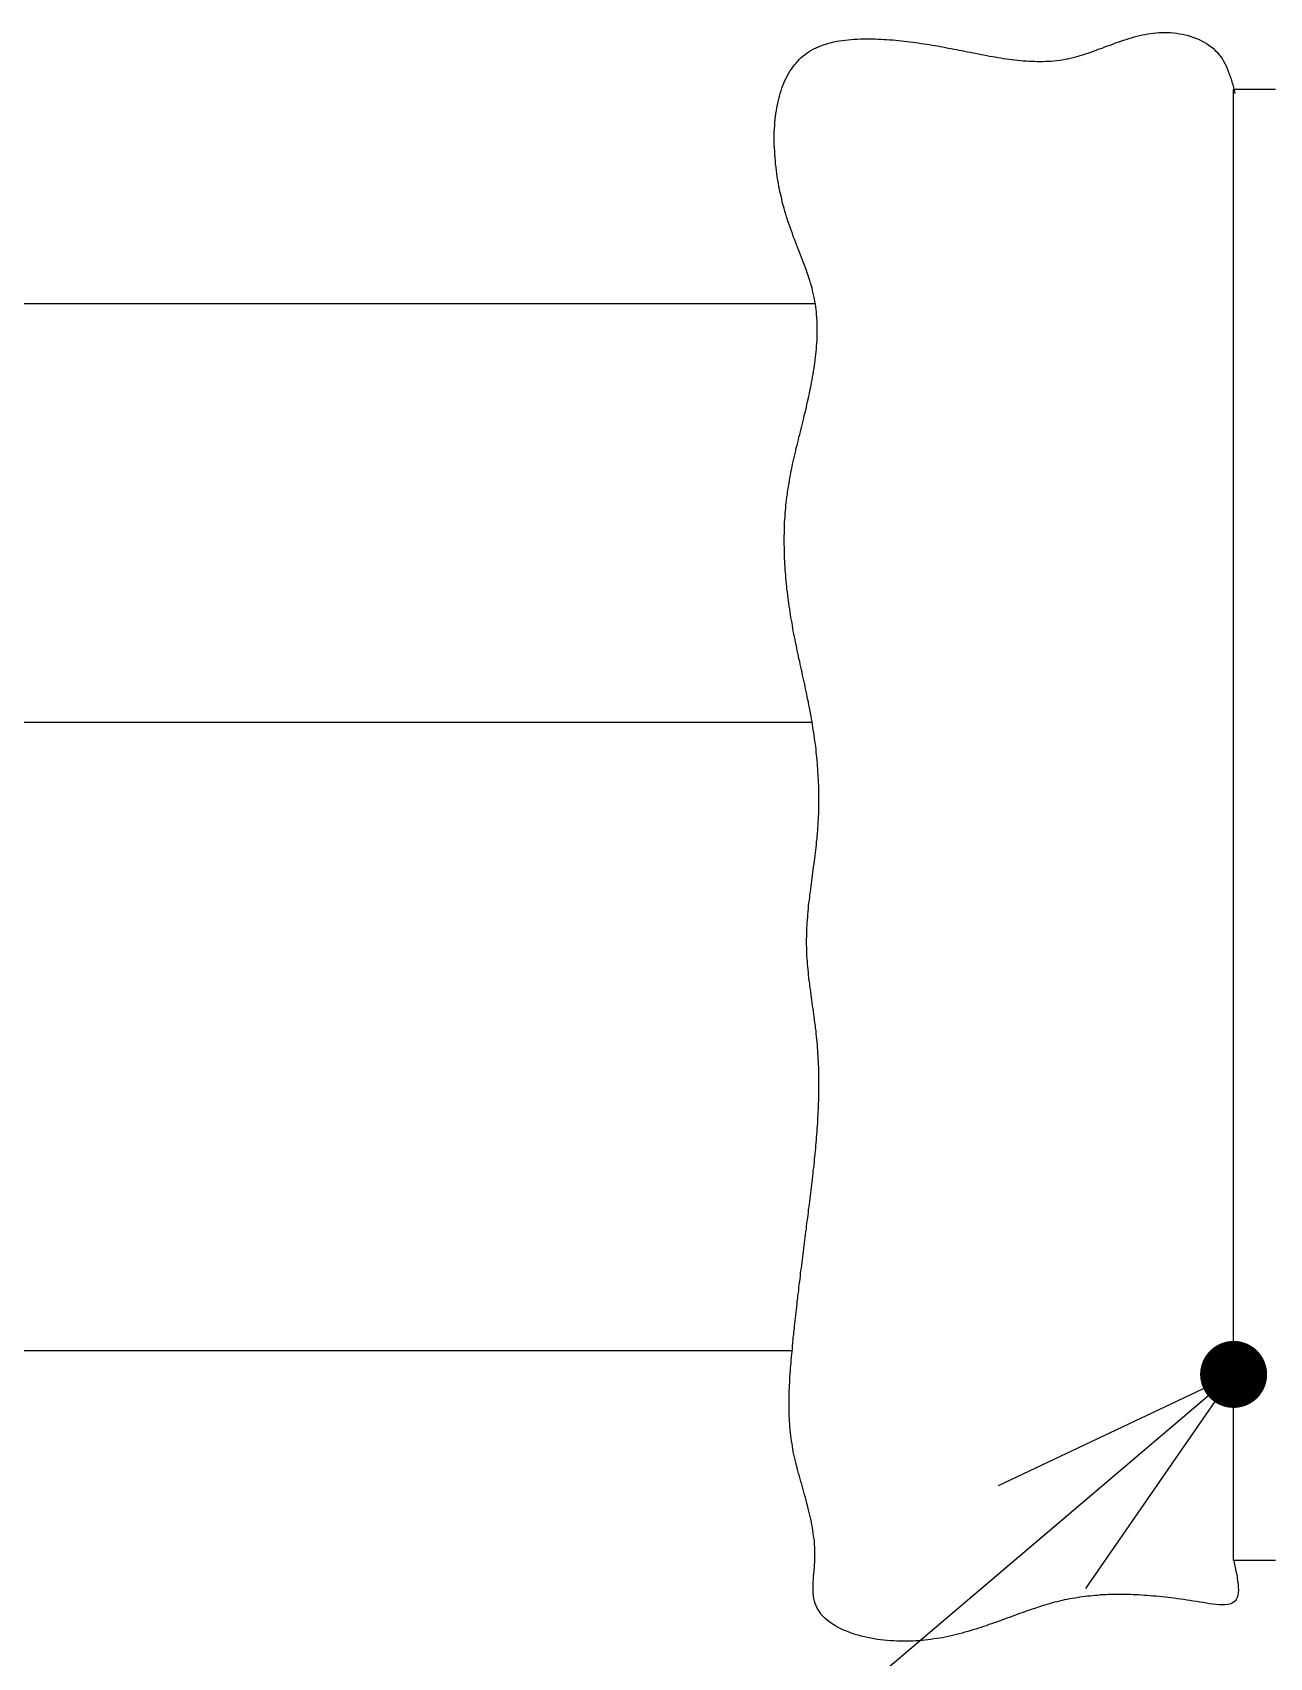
# Model space of a CAD drawing. Extents: x 443 to 1217, y -1921 to -677.
# Drawn here: x 746.67 to 756.25, y -886.82 to -874.23 of the extents above; entities that cross this region are included whole.
import ezdxf

# ---------------------------------------------------------------- set-up
doc = ezdxf.new("R2010")
doc.units = 0
doc.header["$MEASUREMENT"] = 0
doc.layers.get('0').update_dxf_attribs({"linetype": 'CONTINUOUS'})
doc.layers.add('3', color=8, linetype='CONTINUOUS')
doc.layers.add('5', color=7, linetype='CONTINUOUS')

msp = doc.modelspace()

# ---------------------------------------------------------------- linework, layer by layer
at = {"color": 7, "linetype": 'Continuous'}
msp.add_line((755.977, -884.622), (748.224, -891.205), dxfattribs=at)
at = {"color": 0}
for q in [(753.997, -886.303), (754.154, -885.485), (754.83, -886.281)]:
    msp.add_line((755.977, -884.622), q, dxfattribs=at)
at = {"color": 0, "const_width": 0.26}
msp.add_lwpolyline([(756.099, -884.666, 1), (755.855, -884.579, 1), (756.099, -884.666)], format="xyb", dxfattribs=at)
at = {"layer": '3', "color": 3}
for p, q in [((752.762, -874.338), (752.78, -874.33)), ((752.78, -874.33), (752.8, -874.324)), ((752.8, -874.324), (752.819, -874.317)), ((752.819, -874.317), (752.84, -874.311)), ((752.84, -874.311), (752.861, -874.306)), ((752.861, -874.306), (752.881, -874.301)), ((752.881, -874.301), (752.903, -874.296)), ((752.903, -874.296), (752.925, -874.293)), ((752.925, -874.293), (752.947, -874.29)), ((752.947, -874.29), (752.969, -874.287)), ((752.969, -874.287), (752.992, -874.284)), ((752.992, -874.284), (753.014, -874.282)), ((753.014, -874.282), (753.037, -874.28)), ((753.037, -874.28), (753.06, -874.279)), ((753.06, -874.279), (753.083, -874.278)), ((753.083, -874.278), (753.106, -874.277)), ((753.106, -874.277), (753.129, -874.277)), ((753.129, -874.277), (753.152, -874.277)), ((753.152, -874.277), (753.176, -874.277)), ((753.176, -874.277), (753.199, -874.278)), ((753.199, -874.278), (753.221, -874.279)), ((753.221, -874.279), (753.245, -874.28)), ((753.245, -874.28), (753.268, -874.281)), ((753.268, -874.281), (753.291, -874.282)), ((753.291, -874.282), (753.314, -874.284)), ((753.314, -874.284), (753.337, -874.285)), ((753.337, -874.285), (753.359, -874.288)), ((753.359, -874.288), (753.382, -874.29)), ((753.382, -874.29), (753.403, -874.292)), ((753.403, -874.292), (753.426, -874.294)), ((753.426, -874.294), (753.448, -874.297)), ((753.448, -874.297), (753.47, -874.3)), ((753.47, -874.3), (753.492, -874.303)), ((753.492, -874.303), (753.512, -874.305)), ((753.512, -874.305), (753.534, -874.308)), ((753.534, -874.308), (753.556, -874.312)), ((753.556, -874.312), (753.577, -874.315)), ((753.577, -874.315), (753.599, -874.318)), ((753.599, -874.318), (753.619, -874.321)), ((753.619, -874.321), (753.641, -874.326)), ((753.641, -874.326), (753.662, -874.329)), ((753.662, -874.329), (753.682, -874.332)), ((753.682, -874.332), (753.704, -874.337)), ((754.979, -874.34), (755, -874.332)), ((755, -874.332), (755.021, -874.325)), ((755.021, -874.325), (755.04, -874.317)), ((755.04, -874.317), (755.061, -874.309)), ((755.061, -874.309), (755.082, -874.302)), ((755.082, -874.302), (755.103, -874.294)), ((755.103, -874.294), (755.123, -874.288)), ((755.123, -874.288), (755.144, -874.281)), ((755.144, -874.281), (755.165, -874.275)), ((755.165, -874.275), (755.185, -874.268)), ((755.185, -874.268), (755.206, -874.262)), ((755.206, -874.262), (755.228, -874.256)), ((755.228, -874.256), (755.249, -874.252)), ((755.249, -874.252), (755.27, -874.246)), ((755.27, -874.246), (755.291, -874.242)), ((755.291, -874.242), (755.313, -874.239)), ((755.313, -874.239), (755.335, -874.235)), ((755.335, -874.235), (755.356, -874.232)), ((755.356, -874.232), (755.378, -874.23)), ((755.378, -874.23), (755.4, -874.229)), ((755.4, -874.229), (755.422, -874.228)), ((755.422, -874.228), (755.445, -874.228)), ((755.445, -874.228), (755.468, -874.228)), ((755.468, -874.228), (755.489, -874.229)), ((755.489, -874.229), (755.512, -874.231)), ((755.512, -874.231), (755.535, -874.233)), ((755.535, -874.233), (755.558, -874.238)), ((755.558, -874.238), (755.58, -874.241)), ((755.58, -874.241), (755.603, -874.246)), ((755.603, -874.246), (755.625, -874.252)), ((755.625, -874.252), (755.646, -874.258)), ((755.646, -874.258), (755.668, -874.266)), ((755.668, -874.266), (755.689, -874.273)), ((755.689, -874.273), (755.71, -874.282)), ((755.71, -874.282), (755.729, -874.292)), ((755.729, -874.292), (755.749, -874.302)), ((755.749, -874.302), (755.767, -874.314)), ((755.767, -874.314), (755.786, -874.325)), ((755.786, -874.325), (755.803, -874.338)), ((752.587, -874.464), (752.6, -874.449)), ((752.6, -874.449), (752.613, -874.435)), ((752.613, -874.435), (752.628, -874.422)), ((752.628, -874.422), (752.643, -874.409)), ((752.643, -874.409), (752.658, -874.397)), ((752.658, -874.397), (752.673, -874.386)), ((752.673, -874.386), (752.69, -874.375)), ((752.69, -874.375), (752.707, -874.364)), ((752.707, -874.364), (752.725, -874.355)), ((752.725, -874.355), (752.743, -874.347)), ((752.743, -874.347), (752.762, -874.338)), ((753.704, -874.337), (753.725, -874.34)), ((753.725, -874.34), (753.746, -874.344)), ((753.746, -874.344), (753.766, -874.348)), ((753.766, -874.348), (753.788, -874.352)), ((753.788, -874.352), (753.809, -874.356)), ((753.809, -874.356), (753.83, -874.36)), ((753.83, -874.36), (753.85, -874.364)), ((753.85, -874.364), (753.872, -874.368)), ((753.872, -874.368), (753.893, -874.373)), ((753.893, -874.373), (753.915, -874.377)), ((753.915, -874.377), (753.935, -874.381)), ((753.935, -874.381), (753.957, -874.385)), ((753.957, -874.385), (753.978, -874.389)), ((753.978, -874.389), (754, -874.393)), ((754, -874.393), (754.021, -874.398)), ((754.021, -874.398), (754.043, -874.402)), ((754.043, -874.402), (754.064, -874.405)), ((754.064, -874.405), (754.086, -874.41)), ((754.086, -874.41), (754.108, -874.414)), ((754.108, -874.414), (754.129, -874.417)), ((754.129, -874.417), (754.151, -874.422)), ((754.151, -874.422), (754.173, -874.425)), ((754.173, -874.425), (754.195, -874.428)), ((754.195, -874.428), (754.216, -874.432)), ((754.216, -874.432), (754.238, -874.435)), ((754.238, -874.435), (754.26, -874.437)), ((754.26, -874.437), (754.282, -874.44)), ((754.282, -874.44), (754.304, -874.442)), ((754.304, -874.442), (754.325, -874.445)), ((754.325, -874.445), (754.347, -874.447)), ((754.347, -874.447), (754.369, -874.448)), ((754.369, -874.448), (754.391, -874.45)), ((754.391, -874.45), (754.413, -874.451)), ((754.413, -874.451), (754.434, -874.451)), ((754.434, -874.451), (754.456, -874.452)), ((754.456, -874.452), (754.478, -874.452)), ((754.478, -874.452), (754.5, -874.452)), ((754.5, -874.452), (754.522, -874.451)), ((754.522, -874.451), (754.542, -874.45)), ((754.542, -874.45), (754.564, -874.449)), ((754.564, -874.449), (754.586, -874.447)), ((754.586, -874.447), (754.607, -874.445)), ((754.607, -874.445), (754.628, -874.442)), ((754.628, -874.442), (754.649, -874.439)), ((754.649, -874.439), (754.671, -874.435)), ((754.671, -874.435), (754.692, -874.432)), ((754.692, -874.432), (754.712, -874.426)), ((754.712, -874.426), (754.733, -874.422)), ((754.733, -874.422), (754.754, -874.416)), ((754.754, -874.416), (754.774, -874.411)), ((754.774, -874.411), (754.795, -874.404)), ((754.795, -874.404), (754.816, -874.398)), ((754.816, -874.398), (754.837, -874.391)), ((754.837, -874.391), (754.857, -874.385)), ((754.857, -874.385), (754.877, -874.377)), ((754.877, -874.377), (754.898, -874.369)), ((754.898, -874.369), (754.918, -874.363)), ((754.918, -874.363), (754.939, -874.355)), ((754.939, -874.355), (754.959, -874.348)), ((754.959, -874.348), (754.979, -874.34)), ((755.803, -874.338), (755.82, -874.352)), ((755.82, -874.352), (755.835, -874.366)), ((755.835, -874.366), (755.85, -874.381)), ((755.85, -874.381), (755.863, -874.397)), ((755.863, -874.397), (755.876, -874.413)), ((755.876, -874.413), (755.887, -874.43)), ((755.887, -874.43), (755.898, -874.449)), ((755.898, -874.449), (755.909, -874.467)), ((752.501, -874.6), (752.51, -874.581)), ((752.51, -874.581), (752.52, -874.563)), ((752.52, -874.563), (752.529, -874.545)), ((752.529, -874.545), (752.54, -874.527)), ((752.54, -874.527), (752.551, -874.511)), ((752.551, -874.511), (752.562, -874.495)), ((752.562, -874.495), (752.574, -874.478)), ((752.574, -874.478), (752.587, -874.464)), ((755.909, -874.467), (755.918, -874.487)), ((755.918, -874.487), (755.926, -874.507)), ((755.926, -874.507), (755.935, -874.526)), ((755.935, -874.526), (755.943, -874.547)), ((755.943, -874.547), (755.95, -874.569)), ((755.95, -874.569), (755.957, -874.59)), ((752.459, -874.721), (752.464, -874.701)), ((752.464, -874.701), (752.471, -874.68)), ((752.471, -874.68), (752.478, -874.659)), ((752.478, -874.659), (752.485, -874.639)), ((752.485, -874.639), (752.493, -874.619)), ((752.493, -874.619), (752.501, -874.6)), ((755.957, -874.59), (755.963, -874.611)), ((755.963, -874.611), (755.97, -874.633)), ((755.97, -874.633), (755.975, -874.655)), ((755.975, -874.655), (755.982, -874.677)), ((755.982, -874.677), (755.987, -874.699)), ((752.431, -874.855), (752.435, -874.833)), ((752.435, -874.833), (752.439, -874.81)), ((752.439, -874.81), (752.443, -874.787)), ((752.443, -874.787), (752.448, -874.765)), ((752.448, -874.765), (752.453, -874.743)), ((752.453, -874.743), (752.459, -874.721)), ((752.42, -874.974), (752.422, -874.95)), ((752.422, -874.95), (752.424, -874.926)), ((752.424, -874.926), (752.426, -874.902)), ((752.426, -874.902), (752.428, -874.879)), ((752.428, -874.879), (752.431, -874.855)), ((752.418, -875.047), (752.419, -875.023)), ((752.419, -875.072), (752.418, -875.047)), ((752.419, -874.998), (752.42, -874.974)), ((752.419, -875.023), (752.419, -874.998)), ((752.419, -875.097), (752.419, -875.072)), ((752.42, -875.122), (752.419, -875.097)), ((752.422, -875.146), (752.42, -875.122)), ((752.423, -875.172), (752.422, -875.146)), ((752.425, -875.197), (752.423, -875.172)), ((752.427, -875.222), (752.425, -875.197)), ((752.429, -875.247), (752.427, -875.222)), ((752.432, -875.272), (752.429, -875.247)), ((752.436, -875.297), (752.432, -875.272)), ((752.439, -875.322), (752.436, -875.297)), ((752.442, -875.347), (752.439, -875.322)), ((752.447, -875.372), (752.442, -875.347)), ((752.451, -875.396), (752.447, -875.372)), ((752.455, -875.421), (752.451, -875.396)), ((752.46, -875.445), (752.455, -875.421)), ((752.465, -875.469), (752.46, -875.445)), ((752.471, -875.494), (752.465, -875.469)), ((752.476, -875.518), (752.471, -875.494)), ((752.481, -875.541), (752.476, -875.518)), ((752.488, -875.565), (752.481, -875.541)), ((752.495, -875.588), (752.488, -875.565)), ((752.5, -875.611), (752.495, -875.588)), ((752.508, -875.634), (752.5, -875.611)), ((752.514, -875.656), (752.508, -875.634)), ((752.521, -875.678), (752.514, -875.656)), ((752.528, -875.701), (752.521, -875.678)), ((752.536, -875.723), (752.528, -875.701)), ((752.544, -875.744), (752.536, -875.723)), ((752.551, -875.765), (752.544, -875.744)), ((752.559, -875.786), (752.551, -875.765)), ((752.566, -875.808), (752.559, -875.786)), ((752.574, -875.829), (752.566, -875.808)), ((752.583, -875.849), (752.574, -875.829)), ((752.59, -875.87), (752.583, -875.849)), ((752.598, -875.89), (752.59, -875.87)), ((752.606, -875.91), (752.598, -875.89)), ((752.614, -875.93), (752.606, -875.91)), ((752.622, -875.951), (752.614, -875.93)), ((752.63, -875.97), (752.622, -875.951)), ((752.637, -875.991), (752.63, -875.97)), ((752.645, -876.011), (752.637, -875.991)), ((752.653, -876.03), (752.645, -876.011)), ((752.66, -876.05), (752.653, -876.03)), ((752.667, -876.071), (752.66, -876.05)), ((752.674, -876.09), (752.667, -876.071)), ((752.681, -876.11), (752.674, -876.09)), ((752.687, -876.129), (752.681, -876.11)), ((752.694, -876.149), (752.687, -876.129)), ((752.699, -876.17), (752.694, -876.149)), ((752.706, -876.189), (752.699, -876.17)), ((752.711, -876.209), (752.706, -876.189)), ((752.716, -876.23), (752.711, -876.209)), ((752.721, -876.249), (752.716, -876.23)), ((752.726, -876.27), (752.721, -876.249)), ((752.73, -876.291), (752.726, -876.27)), ((752.734, -876.311), (752.73, -876.291)), ((752.738, -876.332), (752.734, -876.311)), ((752.741, -876.353), (752.738, -876.332)), ((752.743, -876.374), (752.741, -876.353)), ((752.745, -876.395), (752.743, -876.374)), ((752.747, -876.416), (752.745, -876.395)), ((752.748, -876.438), (752.747, -876.416)), ((752.751, -876.46), (752.748, -876.438)), ((752.751, -876.48), (752.751, -876.46)), ((752.75, -876.612), (752.751, -876.589)), ((752.752, -876.502), (752.751, -876.48)), ((752.751, -876.589), (752.752, -876.568)), ((752.752, -876.524), (752.752, -876.502)), ((752.752, -876.546), (752.752, -876.524)), ((752.752, -876.568), (752.752, -876.546)), ((752.739, -876.743), (752.741, -876.721)), ((752.741, -876.721), (752.743, -876.699)), ((752.743, -876.699), (752.745, -876.678)), ((752.745, -876.678), (752.747, -876.656)), ((752.747, -876.656), (752.748, -876.634)), ((752.748, -876.634), (752.75, -876.612)), ((752.72, -876.874), (752.723, -876.852)), ((752.723, -876.852), (752.727, -876.83)), ((752.727, -876.83), (752.73, -876.808)), ((752.73, -876.808), (752.733, -876.788)), ((752.733, -876.788), (752.735, -876.766)), ((752.735, -876.766), (752.739, -876.743)), ((752.699, -876.982), (752.704, -876.96)), ((752.704, -876.96), (752.708, -876.938)), ((752.708, -876.938), (752.713, -876.917)), ((752.713, -876.917), (752.716, -876.896)), ((752.716, -876.896), (752.72, -876.874)), ((752.672, -877.109), (752.677, -877.087)), ((752.677, -877.087), (752.682, -877.067)), ((752.682, -877.067), (752.686, -877.045)), ((752.686, -877.045), (752.691, -877.024)), ((752.691, -877.024), (752.695, -877.002)), ((752.695, -877.002), (752.699, -876.982)), ((752.642, -877.236), (752.647, -877.215)), ((752.647, -877.215), (752.651, -877.193)), ((752.651, -877.193), (752.657, -877.172)), ((752.657, -877.172), (752.662, -877.152)), ((752.662, -877.152), (752.667, -877.13)), ((752.667, -877.13), (752.672, -877.109)), ((752.61, -877.362), (752.616, -877.341)), ((752.616, -877.341), (752.621, -877.32)), ((752.621, -877.32), (752.626, -877.299)), ((752.626, -877.299), (752.631, -877.278)), ((752.631, -877.278), (752.636, -877.256)), ((752.636, -877.256), (752.642, -877.236)), ((752.58, -877.488), (752.585, -877.467)), ((752.585, -877.467), (752.589, -877.446)), ((752.589, -877.446), (752.595, -877.425)), ((752.595, -877.425), (752.6, -877.403)), ((752.6, -877.403), (752.605, -877.383)), ((752.605, -877.383), (752.61, -877.362)), ((752.552, -877.614), (752.557, -877.593)), ((752.557, -877.593), (752.561, -877.572)), ((752.561, -877.572), (752.565, -877.551)), ((752.565, -877.551), (752.571, -877.53)), ((752.571, -877.53), (752.575, -877.509)), ((752.575, -877.509), (752.58, -877.488)), ((752.528, -877.741), (752.533, -877.72)), ((752.533, -877.72), (752.536, -877.699)), ((752.536, -877.699), (752.54, -877.678)), ((752.54, -877.678), (752.544, -877.656)), ((752.544, -877.656), (752.548, -877.636)), ((752.548, -877.636), (752.552, -877.614)), ((752.511, -877.869), (752.514, -877.848)), ((752.514, -877.848), (752.516, -877.826)), ((752.516, -877.826), (752.52, -877.805)), ((752.52, -877.805), (752.522, -877.784)), ((752.522, -877.784), (752.525, -877.762)), ((752.525, -877.762), (752.528, -877.741)), ((752.5, -877.999), (752.502, -877.977)), ((752.502, -877.977), (752.503, -877.955)), ((752.503, -877.955), (752.505, -877.933)), ((752.505, -877.933), (752.507, -877.912)), ((752.507, -877.912), (752.509, -877.891)), ((752.509, -877.891), (752.511, -877.869)), ((752.496, -878.128), (752.497, -878.106)), ((752.497, -878.085), (752.498, -878.063)), ((752.497, -878.106), (752.497, -878.085)), ((752.498, -878.041), (752.499, -878.019)), ((752.498, -878.063), (752.498, -878.041)), ((752.499, -878.019), (752.5, -877.999)), ((752.496, -878.15), (752.496, -878.128)), ((752.496, -878.172), (752.496, -878.15)), ((752.496, -878.194), (752.496, -878.172)), ((752.497, -878.215), (752.496, -878.194)), ((752.497, -878.236), (752.497, -878.215)), ((752.497, -878.258), (752.497, -878.236)), ((752.498, -878.28), (752.497, -878.258)), ((752.499, -878.301), (752.498, -878.28)), ((752.5, -878.323), (752.499, -878.301)), ((752.501, -878.345), (752.5, -878.323)), ((752.502, -878.367), (752.501, -878.345)), ((752.504, -878.389), (752.502, -878.367)), ((752.505, -878.41), (752.504, -878.389)), ((752.508, -878.432), (752.505, -878.41)), ((752.509, -878.454), (752.508, -878.432)), ((752.511, -878.476), (752.509, -878.454)), ((752.513, -878.498), (752.511, -878.476)), ((752.515, -878.519), (752.513, -878.498)), ((752.517, -878.541), (752.515, -878.519)), ((752.521, -878.563), (752.517, -878.541)), ((752.523, -878.585), (752.521, -878.563)), ((752.526, -878.607), (752.523, -878.585)), ((752.528, -878.628), (752.526, -878.607)), ((752.532, -878.65), (752.528, -878.628)), ((752.535, -878.672), (752.532, -878.65)), ((752.538, -878.693), (752.535, -878.672)), ((752.541, -878.715), (752.538, -878.693)), ((752.545, -878.736), (752.541, -878.715)), ((752.548, -878.758), (752.545, -878.736)), ((752.551, -878.78), (752.548, -878.758)), ((752.556, -878.801), (752.551, -878.78)), ((752.559, -878.822), (752.556, -878.801)), ((752.563, -878.844), (752.559, -878.822)), ((752.566, -878.865), (752.563, -878.844)), ((752.571, -878.887), (752.566, -878.865)), ((752.575, -878.909), (752.571, -878.887)), ((752.58, -878.929), (752.575, -878.909)), ((752.584, -878.951), (752.58, -878.929)), ((752.588, -878.972), (752.584, -878.951)), ((752.593, -878.994), (752.588, -878.972)), ((752.597, -879.014), (752.593, -878.994)), ((752.601, -879.036), (752.597, -879.014)), ((752.606, -879.057), (752.601, -879.036)), ((752.61, -879.079), (752.606, -879.057)), ((752.616, -879.099), (752.61, -879.079)), ((752.62, -879.121), (752.616, -879.099)), ((752.624, -879.142), (752.62, -879.121)), ((752.629, -879.164), (752.624, -879.142)), ((752.634, -879.184), (752.629, -879.164)), ((752.638, -879.205), (752.634, -879.184)), ((752.643, -879.227), (752.638, -879.205)), ((752.647, -879.247), (752.643, -879.227)), ((752.653, -879.269), (752.647, -879.247)), ((752.657, -879.29), (752.653, -879.269)), ((752.661, -879.311), (752.657, -879.29)), ((752.666, -879.332), (752.661, -879.311)), ((752.67, -879.353), (752.666, -879.332)), ((752.674, -879.375), (752.67, -879.353)), ((752.679, -879.396), (752.674, -879.375)), ((752.683, -879.416), (752.679, -879.396)), ((752.687, -879.438), (752.683, -879.416)), ((752.692, -879.459), (752.687, -879.438)), ((752.696, -879.481), (752.692, -879.459)), ((752.699, -879.501), (752.696, -879.481)), ((752.704, -879.523), (752.699, -879.501)), ((752.707, -879.544), (752.704, -879.523)), ((752.711, -879.566), (752.707, -879.544)), ((752.715, -879.587), (752.711, -879.566)), ((752.718, -879.608), (752.715, -879.587)), ((752.721, -879.63), (752.718, -879.608)), ((752.725, -879.652), (752.721, -879.63)), ((752.728, -879.672), (752.725, -879.652)), ((752.731, -879.694), (752.728, -879.672)), ((752.734, -879.716), (752.731, -879.694)), ((752.737, -879.737), (752.734, -879.716)), ((752.74, -879.759), (752.737, -879.737)), ((752.742, -879.78), (752.74, -879.759)), ((752.744, -879.802), (752.742, -879.78)), ((752.746, -879.824), (752.744, -879.802)), ((752.748, -879.845), (752.746, -879.824)), ((752.751, -879.866), (752.748, -879.845)), ((752.753, -879.888), (752.751, -879.866)), ((752.754, -879.91), (752.753, -879.888)), ((752.756, -879.932), (752.754, -879.91)), ((752.757, -879.954), (752.756, -879.932)), ((752.758, -879.975), (752.757, -879.954)), ((752.759, -879.997), (752.758, -879.975)), ((752.76, -880.018), (752.759, -879.997)), ((752.762, -880.04), (752.76, -880.018)), ((752.763, -880.062), (752.762, -880.04)), ((752.763, -880.083), (752.763, -880.062)), ((752.764, -880.105), (752.763, -880.083)), ((752.764, -880.127), (752.764, -880.105)), ((752.763, -880.258), (752.764, -880.236)), ((752.764, -880.149), (752.764, -880.127)), ((752.765, -880.171), (752.764, -880.149)), ((752.764, -880.192), (752.765, -880.171)), ((752.764, -880.214), (752.764, -880.192)), ((752.764, -880.236), (752.764, -880.214)), ((752.757, -880.387), (752.758, -880.366)), ((752.758, -880.366), (752.759, -880.345)), ((752.759, -880.345), (752.76, -880.323)), ((752.76, -880.323), (752.762, -880.301)), ((752.762, -880.301), (752.763, -880.28)), ((752.763, -880.28), (752.763, -880.258)), ((752.745, -880.518), (752.747, -880.496)), ((752.747, -880.496), (752.75, -880.475)), ((752.75, -880.475), (752.752, -880.453)), ((752.752, -880.453), (752.754, -880.431)), ((752.754, -880.431), (752.755, -880.409)), ((752.755, -880.409), (752.757, -880.387)), ((752.73, -880.648), (752.732, -880.626)), ((752.732, -880.626), (752.735, -880.604)), ((752.735, -880.604), (752.738, -880.582)), ((752.738, -880.582), (752.74, -880.561)), ((752.74, -880.561), (752.743, -880.54)), ((752.743, -880.54), (752.745, -880.518)), ((752.713, -880.778), (752.715, -880.756)), ((752.715, -880.756), (752.718, -880.734)), ((752.718, -880.734), (752.721, -880.712)), ((752.721, -880.712), (752.723, -880.69)), ((752.723, -880.69), (752.727, -880.67)), ((752.727, -880.67), (752.73, -880.648)), ((752.698, -880.884), (752.701, -880.864)), ((752.701, -880.864), (752.704, -880.842)), ((752.704, -880.842), (752.706, -880.82)), ((752.706, -880.82), (752.709, -880.798)), ((752.709, -880.798), (752.713, -880.778)), ((752.683, -881.014), (752.685, -880.992)), ((752.685, -880.992), (752.687, -880.97)), ((752.687, -880.97), (752.691, -880.95)), ((752.691, -880.95), (752.693, -880.928)), ((752.693, -880.928), (752.695, -880.906)), ((752.695, -880.906), (752.698, -880.884)), ((752.673, -881.143), (752.674, -881.122)), ((752.674, -881.122), (752.675, -881.1)), ((752.675, -881.1), (752.678, -881.078)), ((752.678, -881.078), (752.679, -881.057)), ((752.679, -881.057), (752.681, -881.036)), ((752.681, -881.036), (752.683, -881.014)), ((752.669, -881.251), (752.67, -881.229)), ((752.669, -881.272), (752.669, -881.251)), ((752.67, -881.208), (752.671, -881.186)), ((752.67, -881.229), (752.67, -881.208)), ((752.671, -881.186), (752.672, -881.164)), ((752.672, -881.164), (752.673, -881.143)), ((752.669, -881.294), (752.669, -881.272)), ((752.67, -881.315), (752.669, -881.294)), ((752.67, -881.337), (752.67, -881.315)), ((752.671, -881.358), (752.67, -881.337)), ((752.672, -881.38), (752.671, -881.358)), ((752.673, -881.401), (752.672, -881.38)), ((752.675, -881.423), (752.673, -881.401)), ((752.677, -881.445), (752.675, -881.423)), ((752.679, -881.465), (752.677, -881.445)), ((752.681, -881.487), (752.679, -881.465)), ((752.683, -881.509), (752.681, -881.487)), ((752.685, -881.531), (752.683, -881.509)), ((752.687, -881.551), (752.685, -881.531)), ((752.69, -881.573), (752.687, -881.551)), ((752.693, -881.595), (752.69, -881.573)), ((752.695, -881.617), (752.693, -881.595)), ((752.698, -881.637), (752.695, -881.617)), ((752.702, -881.659), (752.698, -881.637)), ((752.704, -881.681), (752.702, -881.659)), ((752.707, -881.703), (752.704, -881.681)), ((752.71, -881.724), (752.707, -881.703)), ((752.713, -881.745), (752.71, -881.724)), ((752.716, -881.767), (752.713, -881.745)), ((752.719, -881.789), (752.716, -881.767)), ((752.722, -881.811), (752.719, -881.789)), ((752.725, -881.831), (752.722, -881.811)), ((752.728, -881.853), (752.725, -881.831)), ((752.731, -881.875), (752.728, -881.853)), ((752.733, -881.897), (752.731, -881.875)), ((752.737, -881.919), (752.733, -881.897)), ((752.739, -881.939), (752.737, -881.919)), ((752.742, -881.961), (752.739, -881.939)), ((752.744, -881.983), (752.742, -881.961)), ((752.746, -882.005), (752.744, -881.983)), ((752.748, -882.027), (752.746, -882.005)), ((752.751, -882.047), (752.748, -882.027)), ((752.753, -882.069), (752.751, -882.047)), ((752.754, -882.091), (752.753, -882.069)), ((752.756, -882.113), (752.754, -882.091)), ((752.757, -882.134), (752.756, -882.113)), ((752.758, -882.156), (752.757, -882.134)), ((752.759, -882.178), (752.758, -882.156)), ((752.76, -882.199), (752.759, -882.178)), ((752.762, -882.221), (752.76, -882.199)), ((752.763, -882.242), (752.762, -882.221)), ((752.763, -882.264), (752.763, -882.242)), ((752.764, -882.286), (752.763, -882.264)), ((752.764, -882.308), (752.764, -882.286)), ((752.765, -882.329), (752.764, -882.308)), ((752.765, -882.351), (752.765, -882.329)), ((752.765, -882.372), (752.765, -882.351)), ((752.765, -882.394), (752.765, -882.372)), ((752.762, -882.525), (752.763, -882.503)), ((752.763, -882.481), (752.764, -882.459)), ((752.763, -882.503), (752.763, -882.481)), ((752.764, -882.437), (752.765, -882.416)), ((752.764, -882.459), (752.764, -882.437)), ((752.765, -882.416), (752.765, -882.394)), ((752.756, -882.654), (752.757, -882.632)), ((752.757, -882.632), (752.758, -882.611)), ((752.758, -882.611), (752.759, -882.589)), ((752.759, -882.589), (752.76, -882.568)), ((752.76, -882.568), (752.762, -882.546)), ((752.762, -882.546), (752.762, -882.525)), ((752.746, -882.784), (752.748, -882.763)), ((752.748, -882.763), (752.75, -882.741)), ((752.75, -882.741), (752.752, -882.72)), ((752.752, -882.72), (752.753, -882.698)), ((752.753, -882.698), (752.755, -882.676)), ((752.755, -882.676), (752.756, -882.654)), ((752.735, -882.915), (752.738, -882.893)), ((752.738, -882.893), (752.74, -882.871)), ((752.74, -882.871), (752.741, -882.849)), ((752.741, -882.849), (752.743, -882.828)), ((752.743, -882.828), (752.745, -882.806)), ((752.745, -882.806), (752.746, -882.784)), ((752.725, -883.023), (752.727, -883.001)), ((752.727, -883.001), (752.729, -882.979)), ((752.729, -882.979), (752.731, -882.957)), ((752.731, -882.957), (752.733, -882.937)), ((752.733, -882.937), (752.735, -882.915)), ((752.709, -883.152), (752.711, -883.131)), ((752.711, -883.131), (752.715, -883.109)), ((752.715, -883.109), (752.717, -883.087)), ((752.717, -883.087), (752.719, -883.066)), ((752.719, -883.066), (752.721, -883.044)), ((752.721, -883.044), (752.725, -883.023)), ((752.694, -883.282), (752.696, -883.26)), ((752.696, -883.26), (752.699, -883.238)), ((752.699, -883.238), (752.702, -883.217)), ((752.702, -883.217), (752.704, -883.196)), ((752.704, -883.196), (752.707, -883.174)), ((752.707, -883.174), (752.709, -883.152)), ((752.678, -883.411), (752.68, -883.389)), ((752.68, -883.389), (752.683, -883.368)), ((752.683, -883.368), (752.685, -883.346)), ((752.685, -883.346), (752.689, -883.324)), ((752.689, -883.324), (752.691, -883.303)), ((752.691, -883.303), (752.694, -883.282)), ((752.661, -883.539), (752.663, -883.518)), ((752.663, -883.518), (752.667, -883.497)), ((752.667, -883.497), (752.669, -883.475)), ((752.669, -883.475), (752.672, -883.454)), ((752.672, -883.454), (752.674, -883.432)), ((752.674, -883.432), (752.678, -883.411)), ((752.645, -883.668), (752.647, -883.647)), ((752.647, -883.647), (752.65, -883.625)), ((752.65, -883.625), (752.653, -883.603)), ((752.653, -883.603), (752.656, -883.583)), ((752.656, -883.583), (752.658, -883.561)), ((752.658, -883.561), (752.661, -883.539)), ((752.629, -883.796), (752.631, -883.776)), ((752.631, -883.776), (752.634, -883.754)), ((752.634, -883.754), (752.636, -883.732)), ((752.636, -883.732), (752.64, -883.711)), ((752.64, -883.711), (752.642, -883.69)), ((752.642, -883.69), (752.645, -883.668)), ((752.616, -883.904), (752.618, -883.882)), ((752.618, -883.882), (752.621, -883.862)), ((752.621, -883.862), (752.623, -883.84)), ((752.623, -883.84), (752.625, -883.818)), ((752.625, -883.818), (752.629, -883.796)), ((752.6, -884.033), (752.602, -884.011)), ((752.602, -884.011), (752.605, -883.99)), ((752.605, -883.99), (752.608, -883.969)), ((752.608, -883.969), (752.61, -883.947)), ((752.61, -883.947), (752.612, -883.926)), ((752.612, -883.926), (752.616, -883.904)), ((752.585, -884.163), (752.587, -884.141)), ((752.587, -884.141), (752.59, -884.119)), ((752.59, -884.119), (752.593, -884.097)), ((752.593, -884.097), (752.595, -884.076)), ((752.595, -884.076), (752.597, -884.055)), ((752.597, -884.055), (752.6, -884.033)), ((752.571, -884.292), (752.574, -884.27)), ((752.574, -884.27), (752.576, -884.249)), ((752.576, -884.249), (752.578, -884.227)), ((752.578, -884.227), (752.581, -884.205)), ((752.581, -884.205), (752.583, -884.183)), ((752.583, -884.183), (752.585, -884.163)), ((752.559, -884.422), (752.56, -884.4)), ((752.56, -884.4), (752.562, -884.378)), ((752.562, -884.378), (752.564, -884.357)), ((752.564, -884.357), (752.566, -884.335)), ((752.566, -884.335), (752.569, -884.313)), ((752.569, -884.313), (752.571, -884.292)), ((752.547, -884.553), (752.549, -884.531)), ((752.549, -884.531), (752.55, -884.509)), ((752.55, -884.509), (752.552, -884.487)), ((752.552, -884.487), (752.554, -884.466)), ((752.554, -884.466), (752.557, -884.444)), ((752.557, -884.444), (752.559, -884.422)), ((752.539, -884.662), (752.54, -884.64)), ((752.54, -884.64), (752.541, -884.618)), ((752.541, -884.618), (752.544, -884.596)), ((752.544, -884.596), (752.545, -884.575)), ((752.545, -884.575), (752.547, -884.553)), ((752.534, -884.771), (752.535, -884.749)), ((752.534, -884.792), (752.534, -884.771)), ((752.535, -884.749), (752.536, -884.727)), ((752.536, -884.727), (752.537, -884.705)), ((752.537, -884.705), (752.538, -884.684)), ((752.538, -884.684), (752.539, -884.662)), ((752.533, -884.814), (752.534, -884.792)), ((752.533, -884.836), (752.533, -884.814)), ((752.533, -884.858), (752.533, -884.836)), ((752.533, -884.88), (752.533, -884.858)), ((752.533, -884.901), (752.533, -884.88)), ((752.534, -884.923), (752.533, -884.901)), ((752.535, -884.945), (752.534, -884.923)), ((752.536, -884.967), (752.535, -884.945)), ((752.537, -884.988), (752.536, -884.967)), ((752.538, -885.009), (752.537, -884.988)), ((752.539, -885.031), (752.538, -885.009)), ((752.541, -885.053), (752.539, -885.031)), ((752.544, -885.074), (752.541, -885.053)), ((752.546, -885.095), (752.544, -885.074)), ((752.549, -885.116), (752.546, -885.095)), ((752.552, -885.138), (752.549, -885.116)), ((752.556, -885.159), (752.552, -885.138)), ((752.559, -885.18), (752.556, -885.159)), ((752.563, -885.201), (752.559, -885.18)), ((752.566, -885.222), (752.563, -885.201)), ((752.571, -885.244), (752.566, -885.222)), ((752.576, -885.264), (752.571, -885.244)), ((752.581, -885.285), (752.576, -885.264)), ((752.586, -885.306), (752.581, -885.285)), ((752.59, -885.327), (752.586, -885.306)), ((752.596, -885.347), (752.59, -885.327)), ((752.601, -885.369), (752.596, -885.347)), ((752.607, -885.39), (752.601, -885.369)), ((752.613, -885.41), (752.607, -885.39)), ((752.619, -885.431), (752.613, -885.41)), ((752.624, -885.452), (752.619, -885.431)), ((752.631, -885.473), (752.624, -885.452)), ((752.636, -885.493), (752.631, -885.473)), ((752.643, -885.514), (752.636, -885.493)), ((752.648, -885.535), (752.643, -885.514)), ((752.654, -885.555), (752.648, -885.535)), ((752.66, -885.576), (752.654, -885.555)), ((752.666, -885.598), (752.66, -885.576)), ((752.671, -885.619), (752.666, -885.598)), ((752.677, -885.639), (752.671, -885.619)), ((752.682, -885.66), (752.677, -885.639)), ((752.687, -885.682), (752.682, -885.66)), ((752.692, -885.702), (752.687, -885.682)), ((752.697, -885.724), (752.692, -885.702)), ((752.702, -885.745), (752.697, -885.724)), ((752.706, -885.767), (752.702, -885.745)), ((752.71, -885.788), (752.706, -885.767)), ((752.714, -885.809), (752.71, -885.788)), ((752.718, -885.831), (752.714, -885.809)), ((752.721, -885.852), (752.718, -885.831)), ((752.723, -885.874), (752.721, -885.852)), ((752.727, -885.895), (752.723, -885.874)), ((752.729, -885.917), (752.727, -885.895)), ((752.731, -885.94), (752.729, -885.917)), ((752.732, -885.962), (752.731, -885.94)), ((752.733, -885.984), (752.732, -885.962)), ((752.733, -886.007), (752.733, -885.984)), ((752.734, -886.028), (752.733, -886.007)), ((752.733, -886.051), (752.734, -886.028)), ((752.723, -886.187), (752.726, -886.165)), ((752.726, -886.165), (752.728, -886.142)), ((752.728, -886.142), (752.73, -886.119)), ((752.73, -886.119), (752.731, -886.097)), ((752.731, -886.097), (752.732, -886.074)), ((752.732, -886.074), (752.733, -886.051)), ((755.978, -886.063), (755.983, -886.092)), ((755.983, -886.092), (755.99, -886.119)), ((755.99, -886.119), (755.995, -886.146)), ((755.995, -886.146), (756.001, -886.173)), ((752.719, -886.276), (752.72, -886.254)), ((752.72, -886.298), (752.719, -886.276)), ((752.72, -886.254), (752.721, -886.232)), ((752.721, -886.232), (752.722, -886.21)), ((752.722, -886.21), (752.723, -886.187)), ((756.001, -886.173), (756.005, -886.199)), ((756.005, -886.199), (756.008, -886.225)), ((756.008, -886.225), (756.011, -886.25)), ((756.011, -886.25), (756.013, -886.272)), ((756.014, -886.294), (756.011, -886.315)), ((756.013, -886.272), (756.014, -886.294)), ((752.721, -886.318), (752.72, -886.298)), ((752.722, -886.339), (752.721, -886.318)), ((752.726, -886.359), (752.722, -886.339)), ((752.73, -886.378), (752.726, -886.359)), ((752.735, -886.397), (752.73, -886.378)), ((752.743, -886.415), (752.735, -886.397)), ((752.751, -886.433), (752.743, -886.415)), ((754.493, -886.416), (754.474, -886.422)), ((754.513, -886.41), (754.493, -886.416)), ((754.531, -886.404), (754.513, -886.41)), ((754.551, -886.399), (754.531, -886.404)), ((754.571, -886.393), (754.551, -886.399)), ((754.59, -886.388), (754.571, -886.393)), ((754.61, -886.384), (754.59, -886.388)), ((754.628, -886.378), (754.61, -886.384)), ((754.648, -886.374), (754.628, -886.378)), ((754.668, -886.369), (754.648, -886.374)), ((754.687, -886.366), (754.668, -886.369)), ((754.707, -886.362), (754.687, -886.366)), ((754.727, -886.359), (754.707, -886.362)), ((754.746, -886.355), (754.727, -886.359)), ((754.766, -886.352), (754.746, -886.355)), ((754.785, -886.349), (754.766, -886.352)), ((754.806, -886.345), (754.785, -886.349)), ((754.826, -886.343), (754.806, -886.345)), ((754.845, -886.341), (754.826, -886.343)), ((754.866, -886.339), (754.845, -886.341)), ((754.886, -886.337), (754.866, -886.339)), ((754.905, -886.335), (754.886, -886.337)), ((754.926, -886.334), (754.905, -886.335)), ((754.947, -886.331), (754.926, -886.334)), ((754.966, -886.33), (754.947, -886.331)), ((754.987, -886.329), (754.966, -886.33)), ((755.008, -886.328), (754.987, -886.329)), ((755.028, -886.328), (755.008, -886.328)), ((755.049, -886.327), (755.028, -886.328)), ((755.071, -886.327), (755.049, -886.327)), ((755.092, -886.327), (755.071, -886.327)), ((755.112, -886.327), (755.092, -886.327)), ((755.134, -886.327), (755.112, -886.327)), ((755.155, -886.328), (755.134, -886.327)), ((755.177, -886.328), (755.155, -886.328)), ((755.198, -886.329), (755.177, -886.328)), ((755.22, -886.33), (755.198, -886.329)), ((755.242, -886.331), (755.22, -886.33)), ((755.264, -886.332), (755.242, -886.331)), ((755.287, -886.334), (755.264, -886.332)), ((755.308, -886.336), (755.287, -886.334)), ((755.331, -886.337), (755.308, -886.336)), ((755.354, -886.339), (755.331, -886.337)), ((755.377, -886.341), (755.354, -886.339)), ((755.4, -886.343), (755.377, -886.341)), ((755.423, -886.345), (755.4, -886.343)), ((755.446, -886.349), (755.423, -886.345)), ((755.47, -886.351), (755.446, -886.349)), ((755.493, -886.354), (755.47, -886.351)), ((755.517, -886.356), (755.493, -886.354)), ((755.541, -886.36), (755.517, -886.356)), ((755.566, -886.363), (755.541, -886.36)), ((755.59, -886.366), (755.566, -886.363)), ((755.614, -886.371), (755.59, -886.366)), ((755.639, -886.374), (755.614, -886.371)), ((755.664, -886.378), (755.639, -886.374)), ((755.689, -886.381), (755.664, -886.378)), ((755.715, -886.386), (755.689, -886.381)), ((755.74, -886.39), (755.715, -886.386)), ((755.766, -886.395), (755.74, -886.39)), ((755.791, -886.399), (755.766, -886.395)), ((755.816, -886.402), (755.791, -886.399)), ((755.841, -886.405), (755.816, -886.402)), ((755.865, -886.408), (755.841, -886.405)), ((755.888, -886.408), (755.865, -886.408)), ((755.909, -886.408), (755.888, -886.408)), ((755.929, -886.405), (755.909, -886.408)), ((755.947, -886.402), (755.929, -886.405)), ((755.963, -886.397), (755.947, -886.402)), ((755.977, -886.388), (755.963, -886.397)), ((755.989, -886.378), (755.977, -886.388)), ((755.997, -886.365), (755.989, -886.378)), ((756.004, -886.35), (755.997, -886.365)), ((756.009, -886.334), (756.004, -886.35)), ((756.011, -886.315), (756.009, -886.334)), ((752.76, -886.449), (752.751, -886.433)), ((752.771, -886.465), (752.76, -886.449)), ((752.783, -886.481), (752.771, -886.465)), ((752.796, -886.496), (752.783, -886.481)), ((752.811, -886.51), (752.796, -886.496)), ((752.826, -886.523), (752.811, -886.51)), ((752.841, -886.536), (752.826, -886.523)), ((752.859, -886.549), (752.841, -886.536)), ((754.141, -886.541), (754.122, -886.547)), ((754.161, -886.533), (754.141, -886.541)), ((754.182, -886.525), (754.161, -886.533)), ((754.201, -886.519), (754.182, -886.525)), ((754.221, -886.511), (754.201, -886.519)), ((754.24, -886.505), (754.221, -886.511)), ((754.26, -886.497), (754.24, -886.505)), ((754.28, -886.489), (754.26, -886.497)), ((754.299, -886.483), (754.28, -886.489)), ((754.319, -886.475), (754.299, -886.483)), ((754.339, -886.469), (754.319, -886.475)), ((754.358, -886.461), (754.339, -886.469)), ((754.377, -886.454), (754.358, -886.461)), ((754.396, -886.448), (754.377, -886.454)), ((754.416, -886.441), (754.396, -886.448)), ((754.436, -886.435), (754.416, -886.441)), ((754.454, -886.428), (754.436, -886.435)), ((754.474, -886.422), (754.454, -886.428)), ((752.876, -886.561), (752.859, -886.549)), ((752.895, -886.572), (752.876, -886.561)), ((752.914, -886.583), (752.895, -886.572)), ((752.935, -886.593), (752.914, -886.583)), ((752.956, -886.603), (752.935, -886.593)), ((752.977, -886.612), (752.956, -886.603)), ((752.999, -886.62), (752.977, -886.612)), ((753.022, -886.629), (752.999, -886.62)), ((753.045, -886.636), (753.022, -886.629)), ((753.069, -886.643), (753.045, -886.636)), ((753.093, -886.65), (753.069, -886.643)), ((753.117, -886.655), (753.093, -886.65)), ((753.142, -886.66), (753.117, -886.655)), ((753.167, -886.666), (753.142, -886.66)), ((753.192, -886.67), (753.167, -886.666)), ((753.217, -886.675), (753.192, -886.67)), ((753.677, -886.669), (753.654, -886.672)), ((753.7, -886.666), (753.677, -886.669)), ((753.722, -886.662), (753.7, -886.666)), ((753.743, -886.657), (753.722, -886.662)), ((753.766, -886.653), (753.743, -886.657)), ((753.788, -886.647), (753.766, -886.653)), ((753.81, -886.643), (753.788, -886.647)), ((753.831, -886.638), (753.81, -886.643)), ((753.852, -886.632), (753.831, -886.638)), ((753.874, -886.627), (753.852, -886.632)), ((753.895, -886.62), (753.874, -886.627)), ((753.917, -886.615), (753.895, -886.62)), ((753.937, -886.608), (753.917, -886.615)), ((753.958, -886.602), (753.937, -886.608)), ((753.979, -886.595), (753.958, -886.602)), ((754, -886.589), (753.979, -886.595)), ((754.02, -886.582), (754, -886.589)), ((754.04, -886.575), (754.02, -886.582)), ((754.061, -886.569), (754.04, -886.575)), ((754.081, -886.561), (754.061, -886.569)), ((754.101, -886.555), (754.081, -886.561)), ((754.122, -886.547), (754.101, -886.555)), ((753.242, -886.678), (753.217, -886.675)), ((753.267, -886.68), (753.242, -886.678)), ((753.293, -886.683), (753.267, -886.68)), ((753.318, -886.686), (753.293, -886.683)), ((753.344, -886.687), (753.318, -886.686)), ((753.369, -886.688), (753.344, -886.687)), ((753.394, -886.689), (753.369, -886.688)), ((753.418, -886.69), (753.394, -886.689)), ((753.443, -886.69), (753.418, -886.69)), ((753.467, -886.689), (753.443, -886.69)), ((753.491, -886.688), (753.467, -886.689)), ((753.515, -886.687), (753.491, -886.688)), ((753.539, -886.686), (753.515, -886.687)), ((753.563, -886.683), (753.539, -886.686)), ((753.585, -886.681), (753.563, -886.683)), ((753.608, -886.679), (753.585, -886.681)), ((753.631, -886.676), (753.608, -886.679)), ((753.654, -886.672), (753.631, -886.676))]:
    msp.add_line(p, q, dxfattribs=at)
at = {"layer": '3', "linetype": 'Continuous'}
msp.add_line((756.302, -874.668), (755.977, -874.668), dxfattribs=at)
at = {"layer": '3', "color": 3, "linetype": 'Continuous'}
msp.add_line((755.977, -886.064), (755.977, -874.668), dxfattribs=at)
at = {"layer": '3', "color": 7, "linetype": 'Continuous'}
msp.add_line((756.302, -886.064), (755.977, -886.064), dxfattribs=at)
at = {"layer": '5', "linetype": 'Continuous'}
msp.add_line((752.737, -876.329), (740.531, -876.329), dxfattribs=at)
at = {"layer": '5', "color": 7, "linetype": 'Continuous'}
for p, q in [((743.843, -879.571), (752.712, -879.571)), ((752.557, -884.44), (743.843, -884.44))]:
    msp.add_line(p, q, dxfattribs=at)

doc.saveas('drawing.dxf')
